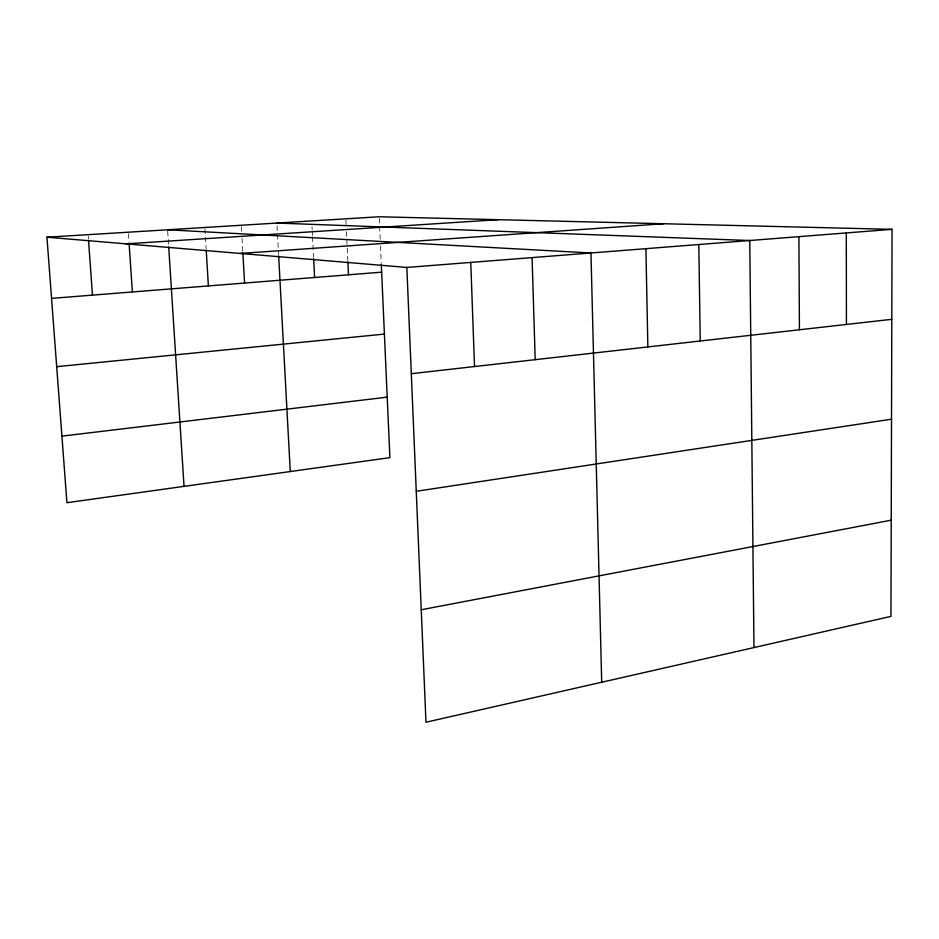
<?xml version="1.0" encoding="UTF-8"?>
<svg xmlns="http://www.w3.org/2000/svg" width="939" height="939" viewBox="0 0 939 939"><rect width="100%" height="100%" fill="white"/><g stroke="black" fill="none" stroke-linecap="round" stroke-linejoin="round"><path stroke-width="0.7" stroke-dasharray="4.7 3.52" d="M88.231 236.1L88.442 238.987M128.443 233.647L129.03 242.391M167.694 231.217L168.621 245.631M204.937 228.952L206.181 249.398M241.346 226.698L241.675 232.473M242.016 238.248L242.755 251.253M277.04 225.912L277.428 233.06M277.498 234.492L278.578 254.504M312.018 226.722L312.171 229.621M312.241 231.064L312.464 235.419M312.534 236.874L313.567 257.18M345.892 220.254L346.092 224.562M346.432 231.733L347.806 260.443M379.25 218.224L380.225 240.091M380.483 245.924L381.269 263.413"/><path stroke-width="1.41" d="M46.95 237.203L379.192 216.768L892.05 229.339L890.958 616.383L425.977 722.232L406.833 267.439L46.95 237.203L66.927 502.705L389.896 457.645L381.328 264.88M421.247 609.763L891.228 520.183M416.259 491.285L891.522 419.193M61.915 436.142L387.208 397.138M411.305 373.699L891.792 319.319M56.692 366.668L384.403 334.084M406.833 267.439L892.05 229.339M51.551 298.379L381.657 272.169M240.267 253.448L663.568 223.74M126.014 243.847L498.139 219.679M276.888 223.059L749.768 240.513L753.97 647.57M167.612 229.773L590.96 252.978L601.699 682.23M88.548 240.419L92.445 295.128M129.124 243.858L132.387 291.959M168.715 247.074L184.032 486.367M206.263 250.866L208.388 285.925M242.837 252.708L244.574 283.05M278.66 255.936L290.28 471.542M313.638 258.636L314.6 277.486M347.864 261.875L348.486 274.798M470.756 262.415L474.524 366.55M532.084 257.603L535.195 359.684M645.903 248.671L647.863 346.925M698.804 244.516L700.248 340.998M798.901 236.663L799.429 329.765M846.297 232.942L846.426 324.448"/></g></svg>
